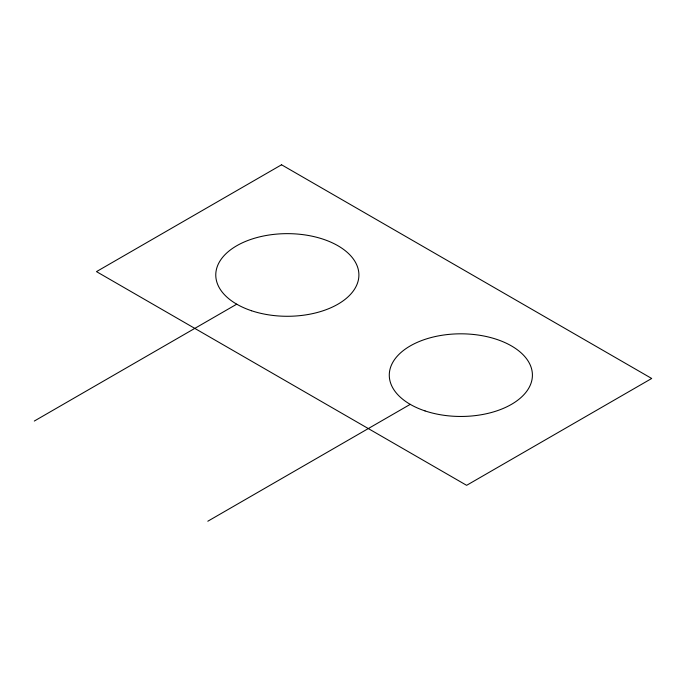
<?xml version="1.0" encoding="UTF-8"?>
<svg xmlns="http://www.w3.org/2000/svg" width="686" height="686" viewBox="0 0 686 686"><rect width="100%" height="100%" fill="white"/><g stroke="black" fill="none" stroke-linecap="round" stroke-linejoin="round"><path stroke-width="1.03" d="M34.3 421.05L236.73 304.181M207.807 521.223L410.237 404.354M281.552 164.777L96.477 271.622L466.626 485.328L651.7 378.475L281.552 164.777M251.548 310.749A71.567 41.323 0 0 0 358.898 274.966A71.567 41.323 0 0 0 251.548 239.182A71.567 41.323 0 0 0 251.548 310.749M425.054 410.923A71.567 41.323 0 0 0 532.413 375.139A71.567 41.323 0 0 0 425.054 339.356A71.567 41.323 0 0 0 425.054 410.923"/></g></svg>
